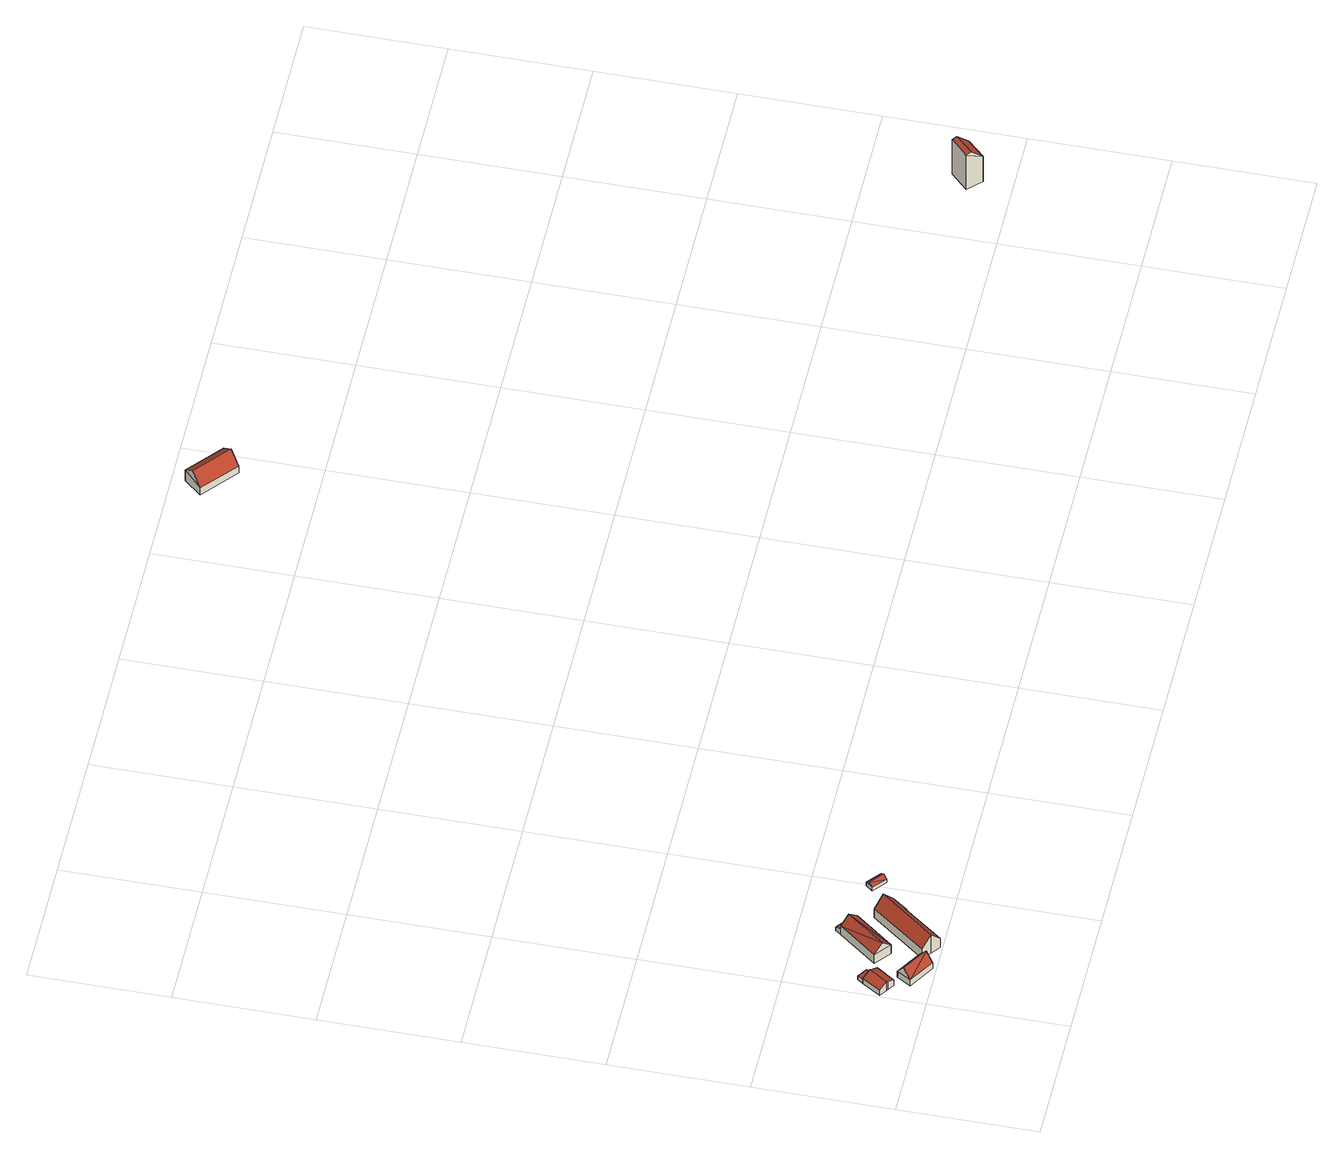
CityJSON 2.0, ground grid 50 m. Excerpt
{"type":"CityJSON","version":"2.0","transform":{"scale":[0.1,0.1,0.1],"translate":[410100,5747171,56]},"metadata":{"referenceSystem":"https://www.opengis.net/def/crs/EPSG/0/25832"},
"CityObjects":{
"building1":{"type":"Building","attributes":{"Gemeindeschluessel":"05570040","Geometrietyp2DReferenz":"3000","function":"31001_2700","roofType":"3100","measuredHeight":4.22},"geometry":[{"type":"Solid","lod":"2","boundaries":[[[[0,1,2,3]],[[4,5,1,0]],[[6,7,5,4]],[[8,9,7,6]],[[10,11,9,8]],[[12,13,11,10]],[[14,15,13,12]],[[3,2,15,14]],[[8,6,4,10]],[[0,3,14,12,10,4]],[[1,5,7,9,11,13,15,2]]]],"semantics":{"surfaces":[{"type":"WallSurface"},{"type":"RoofSurface"},{"type":"GroundSurface"}],"values":[[0,0,0,0,0,0,0,0,1,1,2]]}}]},
"building2":{"type":"Building","attributes":{"Gemeindeschluessel":"05570040","Geometrietyp2DReferenz":"3000","function":"31001_2700","roofType":"2100","measuredHeight":2.21},"geometry":[{"type":"Solid","lod":"2","boundaries":[[[[16,17,18,19]],[[20,21,17,16]],[[22,23,21,20]],[[19,18,23,22]],[[20,16,19,22]],[[17,21,23,18]]]],"semantics":{"surfaces":[{"type":"WallSurface"},{"type":"RoofSurface"},{"type":"GroundSurface"}],"values":[[0,0,0,0,1,2]]}}]},
"building3":{"type":"Building","attributes":{"Gemeindeschluessel":"05570040","Geometrietyp2DReferenz":"3000","function":"31001_2700","roofType":"3100","measuredHeight":6.47},"geometry":[{"type":"Solid","lod":"2","boundaries":[[[[24,25,26,27]],[[28,29,25,24]],[[30,31,29,28]],[[27,26,31,30]],[[24,32,28]],[[30,33,27]],[[33,32,24]],[[24,27,33]],[[32,33,30]],[[30,28,32]],[[25,29,31,26]]]],"semantics":{"surfaces":[{"type":"WallSurface"},{"type":"RoofSurface"},{"type":"GroundSurface"}],"values":[[0,0,0,0,0,0,1,1,1,1,2]]}}]},
"building4":{"type":"Building","attributes":{"Gemeindeschluessel":"05570040","Geometrietyp2DReferenz":"3000","function":"31001_2700","roofType":"3100","measuredHeight":7.63},"geometry":[{"type":"Solid","lod":"2","boundaries":[[[[34,35,36,37]],[[38,39,35,34]],[[40,41,39,38]],[[37,36,41,40]],[[34,42,38]],[[40,43,37]],[[34,37,43]],[[43,42,34]],[[42,43,40]],[[40,38,42]],[[35,39,41,36]]]],"semantics":{"surfaces":[{"type":"WallSurface"},{"type":"RoofSurface"},{"type":"GroundSurface"}],"values":[[0,0,0,0,0,0,1,1,1,1,2]]}}]},
"building5":{"type":"Building","attributes":{"Gemeindeschluessel":"05570040","Geometrietyp2DReferenz":"3000","function":"31001_1000","roofType":"3100","measuredHeight":8.89},"address":[{"country":"Germany","locality":"Sendenhorst","thoroughfareNumber":"24","thoroughfareName":"Sunger"}],"geometry":[{"type":"Solid","lod":"2","boundaries":[[[[44,45,46,47]],[[48,49,45,44]],[[50,51,49,48]],[[52,53,51,50]],[[54,55,53,52]],[[56,57,55,54]],[[58,59,57,56]],[[47,46,59,58]],[[52,50,48,54]],[[44,47,58,56,54,48]],[[45,49,51,53,55,57,59,46]]]],"semantics":{"surfaces":[{"type":"WallSurface"},{"type":"RoofSurface"},{"type":"GroundSurface"}],"values":[[0,0,0,0,0,0,0,0,1,1,2]]}}]},
"building6":{"type":"Building","attributes":{"Gemeindeschluessel":"05570040","Geometrietyp2DReferenz":"3000","function":"31001_2700","roofType":"2100","measuredHeight":2.78},"geometry":[{"type":"Solid","lod":"2","boundaries":[[[[60,36,61,62]],[[63,41,36,60]],[[64,65,41,63]],[[62,61,65,64]],[[63,60,62,64]],[[36,41,65,61]]]],"semantics":{"surfaces":[{"type":"WallSurface"},{"type":"RoofSurface"},{"type":"GroundSurface"}],"values":[[0,0,0,0,1,2]]}}]},
"building7":{"type":"Building","attributes":{"Gemeindeschluessel":"05570040","Geometrietyp2DReferenz":"3000","function":"31001_2700","roofType":"3100","measuredHeight":2.88},"geometry":[{"type":"Solid","lod":"2","boundaries":[[[[66,67,68,69]],[[70,71,67,66]],[[72,73,71,70]],[[69,68,73,72]],[[66,74,70]],[[72,75,69]],[[74,66,69]],[[69,75,74]],[[70,74,75]],[[75,72,70]],[[67,71,73,68]]]],"semantics":{"surfaces":[{"type":"WallSurface"},{"type":"RoofSurface"},{"type":"GroundSurface"}],"values":[[0,0,0,0,0,0,1,1,1,1,2]]}}]},
"building8":{"type":"Building","attributes":{"Gemeindeschluessel":"05515000","Geometrietyp2DReferenz":"3000","function":"31001_1000","roofType":"3100","measuredHeight":8.2},"address":[{"country":"Germany","locality":"Münster","thoroughfareNumber":"7","thoroughfareName":"Hohe Ward"}],"geometry":[{"type":"Solid","lod":"2","boundaries":[[[[76,77,78,79]],[[80,81,77,76]],[[82,83,81,80]],[[79,78,83,82]],[[76,84,80]],[[82,85,79]],[[79,85,84,76]],[[80,84,85,82]],[[77,81,83,78]]]],"semantics":{"surfaces":[{"type":"WallSurface"},{"type":"RoofSurface"},{"type":"GroundSurface"}],"values":[[0,0,0,0,0,0,1,1,2]]}}]},
"building9":{"type":"Building","attributes":{"Gemeindeschluessel":"05570040","Geometrietyp2DReferenz":"3000","function":"51009_1610","roofType":"3100","measuredHeight":17.2},"geometry":[{"type":"Solid","lod":"2","boundaries":[[[[86,87,88,89]],[[90,91,87,86]],[[92,93,91,90]],[[89,88,93,92]],[[86,94,90]],[[92,95,89]],[[89,95,94,86]],[[90,94,95,92]],[[87,91,93,88]]]],"semantics":{"surfaces":[{"type":"WallSurface"},{"type":"RoofSurface"},{"type":"GroundSurface"}],"values":[[0,0,0,0,0,0,1,1,2]]}}]}
},
"vertices":[
[41,141,45],[41,141,6],[64,126,6],[64,126,32],[36,144,48],[36,144,6],[7,163,32],[7,163,6],[50,230,32],[50,230,6],[79,212,48],[79,212,6],[85,208,45],[85,208,6],[108,193,32],[108,193,6],
[85,208,29],[85,208,7],[98,227,7],[98,227,26],[50,230,29],[50,230,7],[63,250,26],[63,250,7],
[199,65,34],[199,65,6],[104,122,6],[104,122,34],[167,14,34],[167,14,6],[73,71,34],[73,71,6],[183,40,71],[89,97,71],
[207,166,48],[207,166,6],[316,306,6],[316,306,48],[148,212,48],[148,212,6],[257,351,48],[257,351,6],[177,189,82],[286,328,82],
[268,9,50],[268,9,7],[376,151,7],[376,151,50],[236,33,96],[236,33,7],[205,57,50],[205,57,7],[356,255,50],[356,255,7],[387,232,96],[387,232,7],[423,205,44],[423,205,7],[380,149,45],[380,149,7],
[316,306,34],[330,324,6],[330,324,25],[257,351,34],[271,370,25],[271,370,6],
[548,273,21],[548,273,5],[499,314,5],[499,314,21],[526,248,21],[526,248,5],[478,289,21],[478,289,5],[537,261,34],[488,301,34],
[1982,2847,60],[1982,2847,8],[1856,2954,8],[1856,2954,60],[1928,2784,41],[1928,2784,8],[1802,2890,41],[1802,2890,8],[1955,2816,90],[1829,2922,90],
[3789,716,173],[3789,716,5],[3728,654,5],[3728,654,173],[3837,669,127],[3837,669,5],[3776,606,127],[3776,606,5],[3803,703,177],[3742,640,177]
]}
